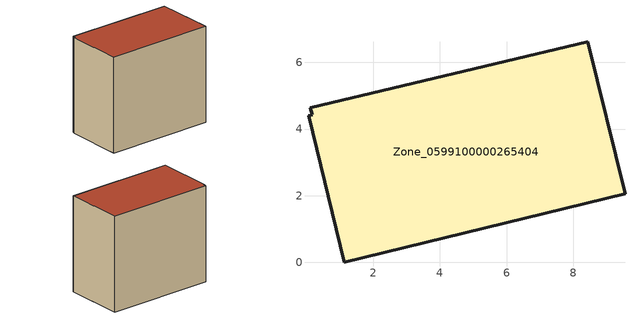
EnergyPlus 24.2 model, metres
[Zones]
Zone_0599100000265404
 floor ground (C_G): 0.11,4.64 8.44,6.62 9.56,2.05 1.13,0 0.05,4.4 0.16,4.43 z0
 wall outside (C_F): 9.56,2.05 8.44,6.62 0.11,4.64 0.16,4.43 0.05,4.4 1.13,0 9.56,2.05 z0:7.65
 roof outside (C_R): 8.44,6.62 0.11,4.64 0.16,4.43 0.05,4.4 1.13,0 9.56,2.05 z7.65
[BUILDING]
Pand.0599100000265404: North Axis=0; Terrain=City; Loads Convergence Tolerance Value=0.04; Temperature Convergence Tolerance Value=0.4; Solar Distribution=FullExterior; Maximum Number of Warmup Days=25; Minimum Number of Warmup Days=1
[Site:Location]
Rotterdam.The.Hague.AP_ZH_NLD Design_Conditions: Latitude=51.96; Longitude=4.45; Time Zone=1; Elevation=-4.5
[SITE:GROUNDTEMPERATURE:BUILDINGSURFACE]
18, 18, 18, 18, 18, 18, 18, 18, 18, 18, 18, 18
[MATERIAL] Thermal Absorptance=0.9; Solar Absorptance=0.7; Visible Absorptance=0.7
Name | Roughness | Thickness | Conductivity | Density | Specific Heat
G.TI.1946 | MediumSmooth | 0.15 | 1 | 540 | 1210
F.TI.1946 | Rough | 0.3 | 0.857143 | 1920 | 840
R.TI.1946 | MediumRough | 0.2 | 0.1 | 1500 | 1000
[CONSTRUCTION]
C_G: G.TI.1946
C_F: F.TI.1946
C_R: R.TI.1946
[ZONE]
Zone_0599100000265404: Type=1; Multiplier=1; Ceiling Height=Autocalculate; Volume=Autocalculate; Floor Area=autocalculate; Part of Total Floor Area=Yes
[ZONEINFILTRATION:DESIGNFLOWRATE]
Infil_Zone_0599100000265404: Zone or ZoneList or Space or SpaceList=Zone_0599100000265404; Schedule=AlwaysOn; Design Flow Rate Calculation Method=Flow/Area; Flow Rate per Floor Area=0.003; Constant Term Coefficient=1; Temperature Term Coefficient=0; Velocity Term Coefficient=0; Velocity Squared Term Coefficient=0
[HVACTEMPLATE:ZONE:IDEALLOADSAIRSYSTEM]
Zone_0599100000265404: Maximum Heating Supply Air Temperature=50; Minimum Cooling Supply Air Temperature=13; Maximum Heating Supply Air Humidity Ratio=0.0156; Minimum Cooling Supply Air Humidity Ratio=0.0077; Heating Limit=NoLimit; Cooling Limit=NoLimit; Dehumidification Control Type=ConstantSensibleHeatRatio; Cooling Sensible Heat Ratio=0.7; Dehumidification Setpoint=60; Humidification Control Type=None; Humidification Setpoint=30; Outdoor Air Method=None; Outdoor Air Flow Rate per Person=0.00944; Outdoor Air Flow Rate per Zone Floor Area=0; Outdoor Air Flow Rate per Zone=0; Demand Controlled Ventilation Type=None; Outdoor Air Economizer Type=NoEconomizer; Heat Recovery Type=None; Sensible Heat Recovery Effectiveness=0.7; Latent Heat Recovery Effectiveness=0.65
[ZONECONTROL:THERMOSTAT]
ThermostatControl_Zone_0599100000265404: Zone or ZoneList=Zone_0599100000265404; Control Type Schedule=DualSetpointControlType; Control 1=Thermostat_Zone_0599100000265404; Temperature Difference Between Cutout And Setpoint=0
[THERMOSTATSETPOINT:DUALSETPOINT]
Thermostat_Zone_0599100000265404: Heating Setpoint Temperature Schedule=HeatingSetpoint_Zone_0599100000265404; Cooling Setpoint Temperature Schedule=CoolingSetpoint_Zone_0599100000265404
[SCHEDULE:COMPACT]
HeatingSetpoint_Zone_0599100000265404: Through: 12/31, For: AllDays, Until: 24:00, 21
CoolingSetpoint_Zone_0599100000265404: Through: 12/31, For: AllDays, Until: 24:00, 24
DualSetpointControlType: Through: 12/31, For: AllDays, Until: 24:00, 4
AlwaysOn: Through: 12/31, For: AllDays, Until: 24:00, 1
